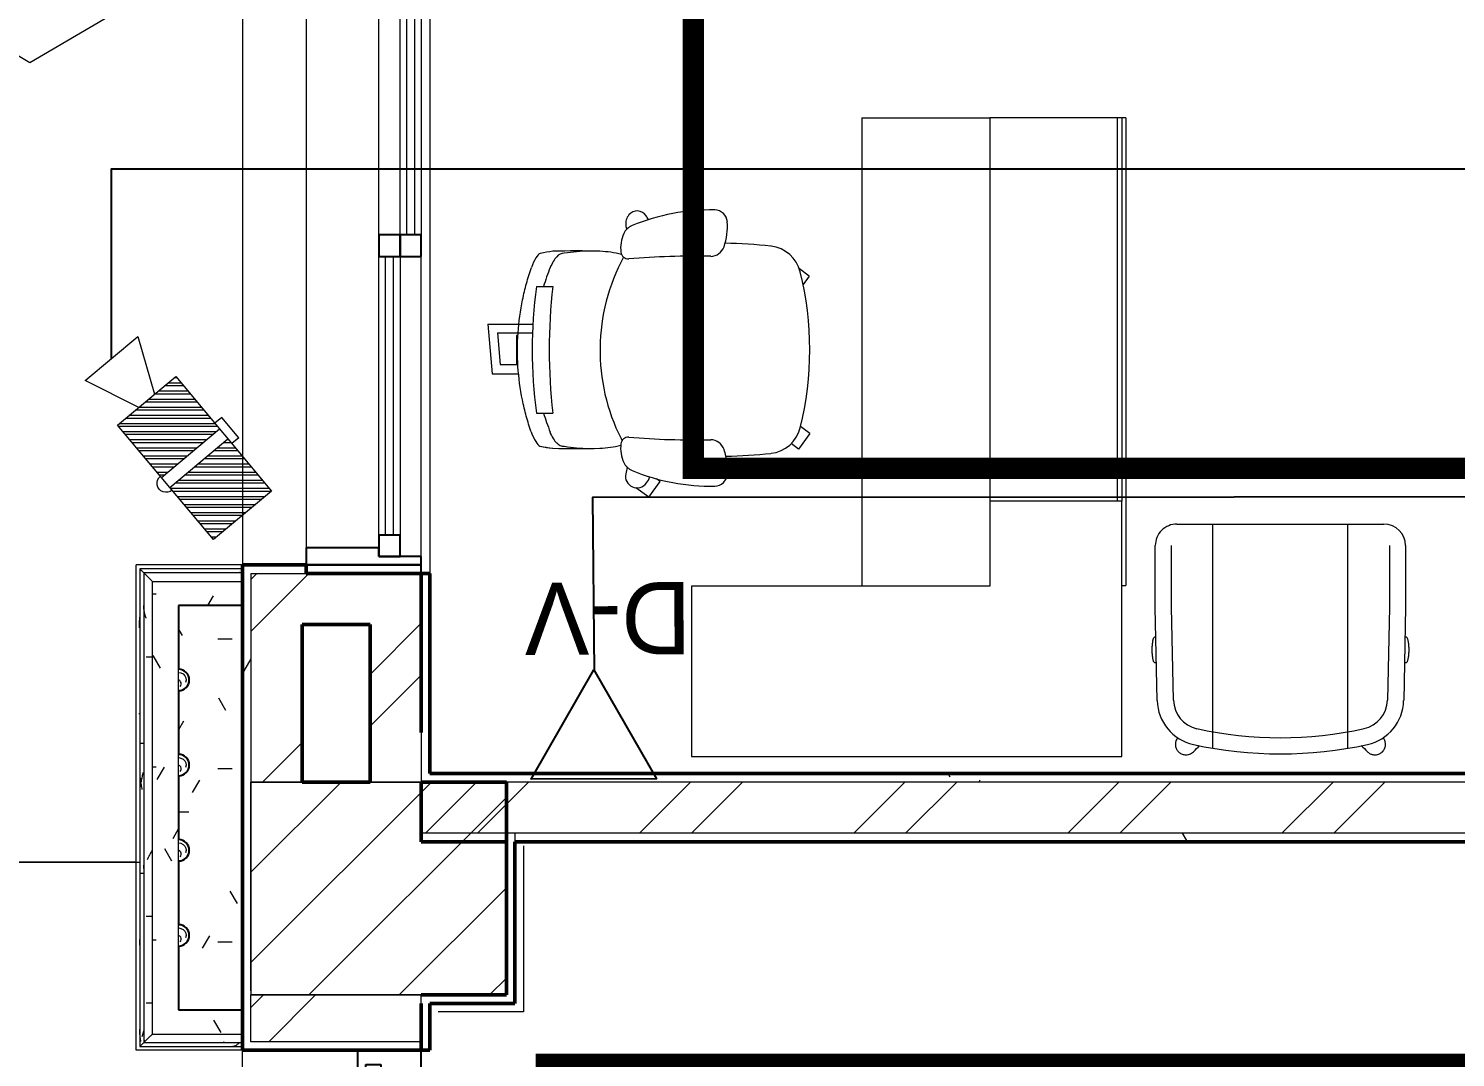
# Model space of a CAD drawing. Header units: millimetres. Extents: x -9358 to 257996, y -67499 to 9117.
# Drawn here: x -672 to 2679, y -29435 to -27018 of the extents above; entities that cross this region are included whole.
import ezdxf

# ---------------------------------------------------------------- set-up
doc = ezdxf.new("R2010")
doc.units = ezdxf.units.MM
doc.header["$LTSCALE"] = 1000
for name, color, linetype, lineweight in [('A-COL-RFC', 8, 'Continuous', 18), ('A-COL-RFC-1', 8, 'Continuous', 9), ('A-COL-RFC-2', 8, 'Continuous', 50), ('A-FLR-PAT', 8, 'Continuous', 18), ('A-FRN', 8, 'Continuous', 9), ('A-LIN-30-1', 8, 'Continuous', 25), ('A-RMP', 8, 'Continuous', 9), ('A-STP', 8, 'Continuous', 9), ('A-TYP-WIN', 8, 'Continuous', 0), ('A-WAL-CLD', 8, 'Continuous', 9), ('A-WAL-CMU', 8, 'Continuous', 50), ('A-WAL-CRT-MLN', 8, 'Continuous', 9), ('A-WAL-CRT-MLN-1', 8, 'Continuous', 25), ('A-WAL-FIN', 8, 'Continuous', 9), ('A-WAL-LOW-20', 8, 'Continuous', 18), ('A-WAL-LOW-20-1', 8, 'Continuous', 50), ('A-WAL-LOW-30', 8, 'Continuous', 18), ('A-WAL-PAT-1', 8, 'Continuous', 9), ('A-WIN', 8, 'Continuous', 9), ('A-WIN-1', 8, 'Continuous', 25), ('A-WIN-2', 8, 'Continuous', 18), ('LC-CAM', 4, 'Continuous', 5)]:
    doc.layers.add(name, color=color, linetype=linetype, lineweight=lineweight)
for name, color, linetype in [('CCTV', 4, 'Continuous'), ('CCTVNET', 6, 'Continuous'), ('DATANET', 4, 'Continuous'), ('F POINT AGN', 7, 'Continuous'), ('Route - rack2', 7, 'Continuous')]:
    doc.layers.add(name, color=color, linetype=linetype)
pattern_1 = [(45, (0, 0), (-251.447, 251.447), []), (45, (0, 381), (-251.447, 251.447), [])]
pattern_2 = [(0, (0, 0), (812.8, 203.2), [33.528, -576.072, 33.528, -576.072, -3251.2]), (0, (0, 0), (812.8, 203.2), [-1219.2, 33.528, -1185.672, 33.528, -576.072, -1422.4]), (0, (0, 0), (812.8, 203.2), [-3048, 33.528, -372.872, 33.528, -982.472]), (120, (304.8, 101.6), (-582.3764, 602.3054), [33.528, -576.072, 33.528, -576.072, -3251.2]), (120, (304.8, 101.6), (-582.3764, 602.3054), [-1219.2, 33.528, -1185.672, 33.528, -576.072, -1422.4]), (120, (304.8, 101.6), (-582.3764, 602.3054), [-3048, 33.528, -372.872, 33.528, -982.472]), (240, (406.4, 508), (-230.4236, -805.5054), [33.528, -576.072, 33.528, -576.072, -3251.2]), (240, (406.4, 508), (-230.4236, -805.5054), [-1219.2, 33.528, -1185.672, 33.528, -576.072, -1422.4]), (240, (406.4, 508), (-230.4236, -805.5054), [-3048, 33.528, -372.872, 33.528, -982.472])]

# ---------------------------------------------------------------- blocks, each defined once
blk = doc.blocks.new('Window Tag - Window Tag-41068-01-Ground Floor Plan')
at = {"layer": 'A-TYP-WIN'}
for p, q in [((-4.506, 1.627), (-0.238, 4.142)), ((-0.238, 4.142), (4.181, 1.556)), ((-4.506, 1.627), (-4.506, -1.959)), ((4.181, 1.556), (4.181, -1.888)), ((-4.506, -1.959), (-0.238, -4.474)), ((-0.238, -4.474), (4.181, -1.888))]:
    blk.add_line(p, q, dxfattribs=at)
blk = doc.blocks.new('D-V')
at = {"color": 3}
blk.add_lwpolyline([(1.2, 256.5), (146.9, 0), (-146.9, 0), (1.2, 256.5)], dxfattribs=at)
at = {"layer": 'CCTV', "color": 2}
blk.add_attdef('D-V', (-225.1, 246.5), '', height=170, dxfattribs=at)
blk = doc.blocks.new('Rectangular Mullion - 50 x 150_right-517094-01-Ground Floor Furniture Plan')
at = {"layer": 'A-WAL-CRT-MLN-1'}
for p, q in [((-50, -20.5), (-50, 74.5)), ((-50, 74.5), (0, 74.5)), ((0, 74.5), (0, -75.5)), ((-33.6875, -20.5), (-50, -20.5)), ((-33.6875, -55.5), (-33.6875, -20.5)), ((-50, -75.5), (-50, -55.5)), ((-50, -55.5), (-33.6875, -55.5)), ((0, -75.5), (-50, -75.5))]:
    blk.add_line(p, q, dxfattribs=at)
blk = doc.blocks.new('Sliding_Window_Double - 3000 x 2700-2665745-01-Ground Floor Furniture Plan')
at = {"layer": 'A-WIN'}
for p, q in [((-651.8, 180.6), (-1356.3, 180.6)), ((-600.9, 180.6), (53.7, 180.6)), ((153.7, 180.6), (808.2, 180.6)), ((1563.7, 180.6), (859.1, 180.6)), ((-1306.3, 130.6), (-651.8, 130.6)), ((53.7, 130.6), (-600.9, 130.6)), ((808.2, 130.6), (153.7, 130.6)), ((859.1, 130.6), (1513.7, 130.6)), ((-651.8, 80.6), (-1306.3, 80.6)), ((808.2, 80.6), (-600.9, 80.6)), ((1513.7, 80.6), (859.1, 80.6)), ((-1336.3, -89.4), (1543.7, -89.4))]:
    blk.add_line(p, q, dxfattribs=at)
at = {"layer": 'A-WIN-1'}
for p, q in [((-1376.3, 180.6), (-1396.3, 180.6)), ((-1376.3, 180.6), (-1376.3, -89.4)), ((-1356.3, 180.6), (-1376.3, 180.6)), ((-1376.3, -89.4), (-1376.3, 180.6)), ((-1356.3, 80.6), (-1356.3, 180.6)), ((-600.9, 180.6), (-651.8, 180.6)), ((-651.8, 180.6), (-651.8, 130.6)), ((-600.9, 130.6), (-600.9, 180.6)), ((103.7, 180.6), (53.7, 180.6)), ((53.7, 180.6), (53.7, 130.6)), ((153.7, 180.6), (103.7, 180.6)), ((103.7, 180.6), (103.7, 130.6)), ((103.7, 130.6), (103.7, 180.6)), ((153.7, 130.6), (153.7, 180.6)), ((859.1, 180.6), (808.2, 180.6)), ((808.2, 180.6), (808.2, 130.6)), ((859.1, 130.6), (859.1, 180.6)), ((1583.7, 180.6), (1563.7, 180.6)), ((1563.7, 180.6), (1563.7, 80.6)), ((1583.7, -89.4), (1583.7, 180.6)), ((1603.7, 180.6), (1583.7, 180.6)), ((1583.7, 180.6), (1583.7, -89.4)), ((-1306.3, 130.6), (-1356.3, 130.6)), ((-1356.3, 130.6), (-1356.3, 80.6)), ((-1306.3, 80.6), (-1306.3, 130.6)), ((-600.9, 130.6), (-651.8, 130.6)), ((-651.8, 130.6), (-651.8, 80.6)), ((-651.8, 130.6), (-600.9, 130.6)), ((-600.9, 80.6), (-600.9, 130.6)), ((53.7, 130.6), (103.7, 130.6)), ((103.7, 130.6), (153.7, 130.6)), ((808.2, 130.6), (859.1, 130.6)), ((859.1, 130.6), (808.2, 130.6)), ((808.2, 130.6), (808.2, 80.6)), ((859.1, 80.6), (859.1, 130.6)), ((1563.7, 130.6), (1513.7, 130.6)), ((1513.7, 130.6), (1513.7, 80.6)), ((1563.7, 80.6), (1563.7, 130.6)), ((-1336.3, 80.6), (-1356.3, 80.6)), ((-1356.3, 80.6), (-1306.3, 80.6)), ((-1336.3, -89.4), (-1336.3, 80.6)), ((-651.8, 80.6), (-600.9, 80.6)), ((808.2, 80.6), (859.1, 80.6)), ((1513.7, 80.6), (1563.7, 80.6)), ((1563.7, 80.6), (1543.7, 80.6)), ((1543.7, 80.6), (1543.7, -89.4)), ((-1376.3, -89.4), (-1336.3, -89.4)), ((1543.7, -89.4), (1583.7, -89.4))]:
    blk.add_line(p, q, dxfattribs=at)
at = {"layer": 'A-WIN-2'}
for p, q in [((53.7, 165.6), (-600.9, 165.6)), ((-600.9, 165.6), (-600.9, 145.6)), ((-600.9, 145.6), (53.7, 145.6)), ((53.7, 145.6), (53.7, 165.6)), ((808.2, 165.6), (153.7, 165.6)), ((153.7, 165.6), (153.7, 145.6)), ((153.7, 145.6), (808.2, 145.6)), ((808.2, 145.6), (808.2, 165.6)), ((-651.8, 115.6), (-1306.3, 115.6)), ((-1306.3, 115.6), (-1306.3, 95.6)), ((-651.8, 95.6), (-651.8, 115.6)), ((1513.7, 115.6), (859.1, 115.6)), ((859.1, 115.6), (859.1, 95.6)), ((1513.7, 95.6), (1513.7, 115.6)), ((-1306.3, 95.6), (-651.8, 95.6)), ((859.1, 95.6), (1513.7, 95.6))]:
    blk.add_line(p, q, dxfattribs=at)
blk = doc.blocks.new('Task chair 9554N35 - Task chair 9554N35-745676-01-Ground Floor Furniture Plan')
at = {"layer": 'A-FRN'}
for p, q in [((-172.9, 306.8), (-189.9, 284.3)), ((-172.9, 306.8), (-153.2, 293.1)), ((196.3, 309), (180.3, 287)), ((196.3, 309), (233.1, 282.3)), ((233.1, 282.3), (220.5, 265)), ((309.5, -42.5), (303.3, -51.1)), ((346.3, -69.3), (309.5, -42.5)), ((346.3, -69.3), (324.3, -99.6)), ((208.7, -134.6), (213.5, -132.2)), ((-148.6, -333.2), (-148.6, -294.8)), ((148.6, -333.5), (148.6, -294.8)), ((-59.9, -447.8), (-59.9, -341.6)), ((-40.1, -424.9), (-40.1, -342.5)), ((-33.2, -377), (-33.2, -380)), ((-33.2, -380), (34.3, -380)), ((34.3, -418.4), (34.3, -377)), ((56.2, -437.7), (56.2, -375.4)), ((-40.1, -424.9), (34.3, -418.4)), ((-59.9, -447.8), (56.2, -437.7))]:
    blk.add_line(p, q, dxfattribs=at)
for centre, radius, start, end in [((0, -450.7), 759.4, 76.0583, 103.9416), ((-163.7, 208.7), 80, 103.9416, 173.6414), ((163.7, 208.7), 80, 6.3586, 76.0583), ((875.8, 92.8), 1126, 173.6414, 179.1387), ((-875.8, 92.8), 1126, 0.9685, 6.3586), ((-298.4, 85.1), 30, 94.385, 178.8307), ((-289.7, -26.9), 142.3, 70.4284, 94.4069), ((-253.5, 75.2), 34, 1.5783, 70.4284), ((245.3, 75.2), 34, 109.5716, 178.4217), ((281.6, -26.9), 142.3, 102.8407, 109.5716), ((281.6, -26.9), 142.3, 85.5931, 102.8407), ((290.2, 85.1), 30, 1.1693, 85.615), ((157.4, 76.4), 485.9, 178.9013, 202.3772), ((1706.6, 39.8), 1926.5, 178.9201, 184.6505), ((-1714.8, 39.8), 1926.5, 355.3495, 1.0799), ((-165.6, 76.4), 485.9, 337.6228, 1.0987), ((266.7, -140.7), 80.4, 54.9497, 66.5438), ((-301, -96.7), 25.2, 123.4121, 230.4202), ((-270.6, -142.7), 80.3, 115.9395, 123.4121), ((297.3, -97.1), 27.1, 257.0503, 54.9497), ((-296.1, -90.9), 32.8, 230.4202, 277.5798), ((-257.7, -94.4), 37, 202.4815, 245.4243), ((-304.4, -28.7), 95.5, 277.5798, 283.1299), ((-239, -54.3), 81.3, 245.2067, 276.9285), ((-5.9, -191.7), 225.5, 165.0105, 178.0847), ((-231.5, -117.1), 18, 277.2916, 2.3739), ((1.2, 277.4), 461.4, 241.6816, 296.7275), ((223.3, -117.1), 18, 177.6261, 262.7084), ((230.8, -54.3), 81.3, 263.0715, 294.7933), ((249.5, -94.4), 37, 294.5757, 337.5185), ((351.4, 138.5), 268.8, 253.8265, 257.0503), ((5.9, -191.7), 225.5, 1.9153, 14.4821), ((1424.9, -239.6), 1657.1, 178.0847, 181.9153), ((-1424.9, -239.6), 1657.1, 358.0847, 1.9153), ((192.1, -200.6), 424.1, 181.2804, 189.1246), ((-192.1, -200.6), 424.1, 350.8754, 358.7196), ((-202, -267.3), 24.7, 181.265, 228.1434), ((202, -267.3), 24.7, 311.8566, 358.735), ((18.2, 231.9), 573.4, 248.3703, 253.086), ((0, 988.3), 1291.7, 263.3947, 276.6053), ((-18.2, 231.9), 573.4, 286.914, 291.6297), ((1, 773.4), 1116.7, 262.3012, 277.5932)]:
    blk.add_arc(centre, radius, start, end, dxfattribs=at)
for centre, major_axis, ratio, start_param, end_param in [((2833.6, -1083.6), (-3058.7, 867.3), 0.246692, 0.098786, 0.133654), ((-178.1, -286.4), (-48, 16.7), 0.376203, 0.715963, 1.386418), ((178.1, -286.7), (48.1, 16.1), 0.383717, 4.900693, 5.6098), ((-2833.6, -1083.6), (3058.7, 867.3), 0.246692, 6.149531, 6.184399), ((-2839.6, -1069.5), (3064.8, 850.5), 0.246639, 6.151983, 6.185843), ((-182.4, -335.9), (-44.1, 13.7), 0.260293, 0.190015, 1.407049), ((182.6, -337.1), (43.9, 14.1), 0.248418, 4.873403, 6.095378)]:
    blk.add_ellipse(centre, major_axis=major_axis, ratio=ratio, start_param=start_param, end_param=end_param, dxfattribs=at)
blk.add_open_spline([(193.1, -345.6), (180.8, -349.8), (155.9, -357.6), (104.9, -369.7), (39.6, -378.5), (-39.7, -378.4), (-105, -369.4), (-155.9, -357.1), (-180.8, -349.3), (-193.1, -344.9)], degree=3, knots=[0, 0, 0, 0, 0.1, 0.2, 0.4, 0.6, 0.8, 0.9, 1, 1, 1, 1], dxfattribs=at)
blk = doc.blocks.new('secretary office - manager office -1 2-1846450-01-Ground Floor Furniture Plan')
at = {"layer": 'A-FRN'}
for p, q in [((-550, 700), (-950, 700)), ((-950, 700), (-950, -300)), ((-550, 0), (-550, 700)), ((550, 300), (-550, 300)), ((550, 300), (550, 0)), ((-350, 0), (-550, 0)), ((550, 0), (-350, 0)), ((-350, -310), (-350, 0)), ((550, -300), (550, 0)), ((-950, -300), (-950, -310)), ((-350, -300), (550, -300)), ((-350, -300), (550, -300)), ((550, -310), (550, -300)), ((-950, -310), (-360, -310)), ((-548, -310), (-548, -320)), ((550, -320), (-548, -320)), ((-360, -310), (-350, -310)), ((550, -310), (-350, -310)), ((550, -320), (550, -310))]:
    blk.add_line(p, q, dxfattribs=at)
blk = doc.blocks.new('Scoop_Conference_Swivel_Chair_14893 - Scoop_Conference_Swivel_Chair_14893-748504-01-Ground Floor Furniture Plan')
at = {"layer": 'A-FRN'}
for p, q in [((-158.6, 336.1), (-158.6, -190.7)), ((158.6, 336.1), (158.6, -190.7)), ((-293.9, 5.1), (-289.4, 224)), ((-255.8, 4.7), (-251.3, 223.2)), ((251.3, 223.2), (255.8, 4.7)), ((289.4, 224), (293.9, 5.1)), ((-291.2, 134.7), (-296, 134.7)), ((296, 134.7), (291.2, 134.7)), ((-296, 74.7), (-292.5, 74.7)), ((292.5, 74.7), (296, 74.7)), ((-293.9, -139.9), (-293.9, 5.1)), ((-255.8, -139.9), (-255.8, 4.7)), ((255.8, 4.7), (255.8, -139.9)), ((293.9, 5.1), (293.9, -139.9)), ((243.1, -190.7), (-243.1, -190.7))]:
    blk.add_line(p, q, dxfattribs=at)
for centre, radius, start, end in [((-221.9, 326.6), 24.9, 135, 138.4848), ((-221.9, 326.6), 24.9, 131.5125, 135), ((-221.9, 326.6), 24.9, 95.2353, 99), ((0, -606.8), 956.1, 77.6483, 102.3517), ((-181.4, 221.7), 107.9, 102.3517, 178.8074), ((-221.9, 326.6), 24.9, 171, 174.7672), ((0, -606.8), 918, 77.6483, 102.3517), ((181.4, 221.7), 108, 1.1926, 77.6483), ((-181.4, 221.7), 69.8, 102.3517, 178.8074), ((181.4, 221.7), 69.9, 1.1926, 77.6483), ((-243.1, -139.9), 50.8, 180, 270), ((243.1, -139.9), 50.8, 270, 0)]:
    blk.add_arc(centre, radius, start, end, dxfattribs=at)
for points, knots in [([(-204.3, 344.2), (-205.8, 345.7), (-208.4, 347.6), (-212.2, 349.6), (-215.3, 350.6), (-218.5, 351.3), (-222.8, 351.6), (-229, 350.8), (-236.4, 347.4), (-242.7, 341.1), (-246.4, 333), (-247.1, 324.2), (-245, 316.6), (-242.4, 312.5), (-241.2, 310.9)], [-1, -1, -1, -1, -0.9166667, -0.875, -0.8333333, -0.7916667, -0.75, -0.6666667, -0.5555556, -0.4444444, -0.3333333, -0.2222222, -0.1111111, -0.0331931, -0.0331931, -0.0331931, -0.0331931]), ([(239.5, 344.2), (237.5, 346.2), (232.8, 349.5), (223.6, 352), (215.1, 351), (208.5, 347.7), (205.6, 345.4), (204.3, 344.2)], [-1, -1, -1, -1, -0.785714, -0.571429, -0.285714, -0.142857, 0, 0, 0, 0]), ([(241.2, 310.9), (243.1, 313.2), (245, 316.7), (246.3, 321.5), (246.9, 325.4), (246.7, 331), (244.5, 337.9), (241.3, 342.3), (239.5, 344.2)], [-0.9333886, -0.9333886, -0.9333886, -0.9333886, -0.7, -0.625, -0.55, -0.4, -0.2, 0, 0, 0, 0]), ([(-296, 74.7), (-296.5, 74.7), (-297.2, 75.6), (-298.3, 78.5), (-299, 81.5), (-299.8, 85.2), (-300.6, 91), (-301.3, 99.3), (-301.3, 110), (-300.6, 118.4), (-299.8, 124.1), (-299, 127.8), (-298.3, 130.8), (-297.2, 133.8), (-296.5, 134.7), (-296, 134.7)], [-1, -1, -1, -1, -0.888889, -0.833333, -0.777778, -0.722222, -0.666667, -0.555556, -0.444444, -0.333333, -0.277778, -0.222222, -0.166667, -0.111111, 0, 0, 0, 0]), ([(296, 134.7), (296.5, 134.7), (297.2, 133.8), (298.3, 130.8), (299, 127.8), (299.8, 124.1), (300.6, 118.4), (301.3, 110), (301.3, 99.3), (300.6, 91), (299.8, 85.2), (299, 81.5), (298.3, 78.5), (297.2, 75.6), (296.5, 74.7), (296, 74.7)], [-1, -1, -1, -1, -0.888889, -0.833333, -0.777778, -0.722222, -0.666667, -0.555556, -0.444444, -0.333333, -0.277778, -0.222222, -0.166667, -0.111111, 0, 0, 0, 0])]:
    blk.add_open_spline(points, degree=3, knots=knots, dxfattribs=at)
for points in [[(-189.8, 329.6), (-194.6, 334.4), (-199.5, 339.3), (-204.3, 344.2)], [(204.3, 344.2), (199.5, 339.3), (194.6, 334.4), (189.8, 329.6)]]:
    blk.add_open_spline(points, degree=3, dxfattribs=at)
blk = doc.blocks.new('FP_560-01-Ground Floor Furniture Plan')
at = {"layer": 'A-WAL-PAT-1'}
for p, q in [((-7585.6, -28787.1), (-7586.3, -28789.9)), ((-7584, -28784.8), (-7585.6, -28787.1)), ((-7597.5, -28799.6), (-7596.5, -28794.2)), ((-7596.7, -28805.1), (-7597.5, -28799.6)), ((-7594.3, -28810), (-7596.7, -28805.1)), ((-7590.5, -28814), (-7594.3, -28810)), ((-7585.6, -28816.5), (-7590.5, -28814)), ((-7586.3, -28789.9), (-7586.1, -28793)), ((-7586.1, -28793), (-7584.9, -28795.9)), ((-7580.2, -28817.5), (-7585.6, -28816.5)), ((-7584.9, -28795.9), (-7582.8, -28798.3)), ((-7582.8, -28798.3), (-7580, -28800))]:
    blk.add_line(p, q, dxfattribs=at)
blk = doc.blocks.new('FP_561-01-Ground Floor Furniture Plan')
at = {"layer": 'A-WAL-PAT-1'}
for p, q in [((-7585.6, -28586.9), (-7586.3, -28589.7)), ((-7584, -28584.5), (-7585.6, -28586.9)), ((-7597.5, -28599.4), (-7596.5, -28594)), ((-7596.7, -28604.8), (-7597.5, -28599.4)), ((-7594.3, -28609.8), (-7596.7, -28604.8)), ((-7590.5, -28613.7), (-7594.3, -28609.8)), ((-7585.6, -28616.3), (-7590.5, -28613.7)), ((-7586.3, -28589.7), (-7586.1, -28592.7)), ((-7586.1, -28592.7), (-7584.9, -28595.6)), ((-7580.2, -28617.2), (-7585.6, -28616.3)), ((-7584.9, -28595.6), (-7582.8, -28598)), ((-7582.8, -28598), (-7580, -28599.8))]:
    blk.add_line(p, q, dxfattribs=at)
blk = doc.blocks.new('FP_562-01-Ground Floor Furniture Plan')
at = {"layer": 'A-WAL-PAT-1'}
for p, q in [((-7584, -28384.8), (-7585.6, -28387.1)), ((-7597.5, -28399.6), (-7596.5, -28394.2)), ((-7596.7, -28405.1), (-7597.5, -28399.6)), ((-7594.3, -28410), (-7596.7, -28405.1)), ((-7590.5, -28414), (-7594.3, -28410)), ((-7585.6, -28416.5), (-7590.5, -28414)), ((-7585.6, -28387.1), (-7586.3, -28389.9)), ((-7586.3, -28389.9), (-7586.1, -28393)), ((-7586.1, -28393), (-7584.9, -28395.9)), ((-7580.2, -28417.5), (-7585.6, -28416.5)), ((-7584.9, -28395.9), (-7582.8, -28398.3)), ((-7582.8, -28398.3), (-7580, -28400))]:
    blk.add_line(p, q, dxfattribs=at)
blk = doc.blocks.new('FP_563-01-Ground Floor Furniture Plan')
at = {"layer": 'A-WAL-PAT-1'}
for p, q in [((-7585.6, -28987.1), (-7586.3, -28989.9)), ((-7584, -28984.8), (-7585.6, -28987.1)), ((-7597.5, -28999.6), (-7596.5, -28994.2)), ((-7596.7, -29005.1), (-7597.5, -28999.6)), ((-7594.3, -29010), (-7596.7, -29005.1)), ((-7590.5, -29014), (-7594.3, -29010)), ((-7585.6, -29016.5), (-7590.5, -29014)), ((-7586.3, -28989.9), (-7586.1, -28993)), ((-7586.1, -28993), (-7584.8, -28995.9)), ((-7580.2, -29017.5), (-7585.6, -29016.5)), ((-7584.8, -28995.9), (-7582.8, -28998.3)), ((-7582.8, -28998.3), (-7580, -29000))]:
    blk.add_line(p, q, dxfattribs=at)
blk = doc.blocks.new('Walls 353 - Walls 304-2902806-01-Ground Floor Furniture Plan')
at = {"layer": 'A-WAL-PAT-1'}
h = blk.add_hatch(dxfattribs=at)
h.set_pattern_fill('FP_196', color=256, style=0, pattern_type=2)
h.set_pattern_definition([(180, (-7900, -57400), (-406.4, -101.6), [33.528, -271.272, 33.528, -271.272, -1625.6]), (180, (-7900, -57400), (-406.4, -101.6), [-609.6, 33.528, -576.072, 33.528, -271.272, -711.2]), (180, (-7900, -57400), (-406.4, -101.6), [-1524, 33.528, -169.672, 33.528, -474.472]), (300, (-8052.4, -57450.8), (291.18818, -301.15272), [33.528, -271.272, 33.528, -271.272, -1625.6]), (300, (-8052.4, -57450.8), (291.18818, -301.15272), [-609.6, 33.528, -576.072, 33.528, -271.272, -711.2]), (300, (-8052.4, -57450.8), (291.18818, -301.15272), [-1524, 33.528, -169.672, 33.528, -474.472]), (60, (-8103.2, -57654), (115.21182, 402.75272), [33.528, -271.272, 33.528, -271.272, -1625.6]), (60, (-8103.2, -57654), (115.21182, 402.75272), [-609.6, 33.528, -576.072, 33.528, -271.272, -711.2]), (60, (-8103.2, -57654), (115.21182, 402.75272), [-1524, 33.528, -169.672, 33.528, -474.472])])
h.paths.add_polyline_path([(-7580, -28225), (-7730, -28225), (-7730, -29175), (-7580, -29175), (-7580, -29025), (-7594.7, -29020.2), (-7603.8, -29007.7), (-7603.8, -28992.3), (-7594.7, -28979.8), (-7580, -28975), (-7580, -28825), (-7594.7, -28820.2), (-7603.8, -28807.7), (-7603.8, -28792.3), (-7594.7, -28779.8), (-7580, -28775), (-7580, -28624.8), (-7594.7, -28620), (-7603.8, -28607.5), (-7603.8, -28592), (-7594.7, -28579.5), (-7580, -28574.8), (-7580, -28425), (-7594.7, -28420.2), (-7603.8, -28407.7), (-7603.8, -28392.3), (-7594.7, -28379.8), (-7580, -28375)], flags=0)
at = {"layer": 'A-LIN-30-1'}
for p, q in [((-7730, -28225), (-7730, -29175)), ((-7580, -28225), (-7730, -28225)), ((-7580, -28375), (-7580, -28225)), ((-7580, -28574.8), (-7580, -28425)), ((-7580, -28775), (-7580, -28624.8)), ((-7580, -28975), (-7580, -28825)), ((-7580, -29175), (-7580, -29025)), ((-7730, -29175), (-7580, -29175))]:
    blk.add_line(p, q, dxfattribs=at)
for centre in [(-7580, -28400), (-7580, -28599.8), (-7580, -28800), (-7580, -29000)]:
    blk.add_arc(centre, 25, 90, 270, dxfattribs=at)
at = {"layer": 'A-WAL-FIN'}
for p, q in [((-7580, -28375), (-7580, -28400)), ((-7580, -28400), (-7580, -28425)), ((-7580, -28574.8), (-7580, -28599.8)), ((-7580, -28599.8), (-7580, -28624.8)), ((-7580, -28775), (-7580, -28800)), ((-7580, -28800), (-7580, -28825)), ((-7580, -28975), (-7580, -29000)), ((-7580, -29000), (-7580, -29025))]:
    blk.add_line(p, q, dxfattribs=at)
at = {"layer": 'A-WAL-LOW-20-1'}
for name in ['FP_562-01-Ground Floor Furniture Plan', 'FP_561-01-Ground Floor Furniture Plan', 'FP_560-01-Ground Floor Furniture Plan', 'FP_563-01-Ground Floor Furniture Plan']:
    blk.add_blockref(name, (0, 0), dxfattribs=at)
blk = doc.blocks.new('FP_564-01-Ground Floor Furniture Plan')
at = {"layer": 'A-WAL-LOW-20'}
blk.add_line((-170, -28148.8), (-401.4, -28148.8), dxfattribs=at)
at = {"layer": 'A-WAL-PAT-1'}
for p, q in [((-176.5, -28147.6), (-177, -28147.6)), ((-176, -28147.7), (-176.5, -28147.6))]:
    blk.add_line(p, q, dxfattribs=at)
blk = doc.blocks.new('FP_565-01-Ground Floor Furniture Plan')
at = {"layer": 'A-WAL-LOW-20'}
blk.add_line((-170, -28139), (-411.1, -28139), dxfattribs=at)
blk = doc.blocks.new('FP_566-01-Ground Floor Furniture Plan')
at = {"layer": 'A-WAL-LOW-20'}
blk.add_line((-401.4, -28148.8), (-401.4, -29251.5), dxfattribs=at)
at = {"layer": 'A-WAL-PAT-1'}
for p, q in [((-402.5, -28225.5), (-402.5, -28226.4)), ((-402.5, -28226.4), (-402.5, -28227.3)), ((-402.5, -28227.3), (-402.5, -28228.2)), ((-402.5, -28228.2), (-402.4, -28229.1)), ((-402.4, -28229.1), (-402.4, -28230.1)), ((-402.4, -28230.1), (-402.3, -28231)), ((-402.3, -28231), (-402.2, -28231.9)), ((-402.2, -28231.9), (-402.1, -28232.8)), ((-402.1, -28232.8), (-402, -28233.7)), ((-402, -28233.7), (-401.9, -28234.6)), ((-401.9, -28234.6), (-401.8, -28235.5)), ((-401.8, -28235.5), (-401.7, -28236.4)), ((-401.7, -28236.4), (-401.5, -28237.3)), ((-401.5, -28237.3), (-401.4, -28238.2)), ((-401.4, -28238.2), (-401.2, -28239.1)), ((-401.2, -28239.1), (-401.1, -28240)), ((-401.1, -28240), (-400.9, -28240.9)), ((-400.9, -28240.9), (-400.7, -28241.8)), ((-400.7, -28241.8), (-400.5, -28242.8)), ((-400.5, -28242.8), (-400.3, -28243.7)), ((-400.3, -28243.7), (-400, -28244.6)), ((-400, -28244.6), (-399.8, -28245.5)), ((-399.8, -28245.5), (-399.6, -28246.4)), ((-399.6, -28246.4), (-399.3, -28247.3)), ((-399.3, -28247.3), (-399.1, -28248.2)), ((-399.1, -28248.2), (-398.8, -28249.1)), ((-398.8, -28249.1), (-398.5, -28250)), ((-398.5, -28250), (-398.2, -28250.9)), ((-398.2, -28250.9), (-397.9, -28251.8)), ((-397.9, -28251.8), (-397.6, -28252.7)), ((-397.6, -28252.7), (-397.3, -28253.6)), ((-397.3, -28253.6), (-397, -28254.6)), ((-389.6, -28346.4), (-395.9, -28346.4)), ((-382, -28346.4), (-389.6, -28346.4)), ((-393.1, -28821.5), (-392.6, -28820.6)), ((-392.6, -28820.6), (-392.2, -28819.7)), ((-392.2, -28819.7), (-391.8, -28818.8)), ((-391.8, -28818.8), (-391.3, -28817.9)), ((-391.3, -28817.9), (-390.9, -28816.9)), ((-390.9, -28816.9), (-390.4, -28816)), ((-390.4, -28816), (-390, -28815.1)), ((-390, -28815.1), (-389.5, -28814.2)), ((-389.5, -28814.2), (-389, -28813.3)), ((-389, -28813.3), (-388.6, -28812.4)), ((-388.6, -28812.4), (-388.1, -28811.5)), ((-388.1, -28811.5), (-387.6, -28810.6)), ((-387.6, -28810.6), (-387.1, -28809.6)), ((-387.1, -28809.6), (-386.6, -28808.7)), ((-386.6, -28808.7), (-386.1, -28807.8)), ((-386.1, -28807.8), (-385.6, -28806.9)), ((-385.6, -28806.9), (-385.1, -28806)), ((-385.1, -28806), (-384.6, -28805.1)), ((-384.6, -28805.1), (-384.1, -28804.2)), ((-384.1, -28804.2), (-383.5, -28803.3)), ((-383.5, -28803.3), (-383, -28802.3)), ((-383, -28802.3), (-382.5, -28801.4)), ((-382.5, -28801.4), (-382, -28800.5)), ((-402.5, -28835.1), (-402.5, -28836)), ((-402.5, -28836), (-402.5, -28836.9)), ((-402.5, -28836.9), (-402.5, -28837.8)), ((-402.5, -28837.8), (-402.4, -28838.7)), ((-402.4, -28838.7), (-402.4, -28839.6)), ((-402.4, -28839.6), (-402.3, -28840.5)), ((-402.3, -28840.5), (-402.2, -28841.4)), ((-402.2, -28841.4), (-402.1, -28842.4)), ((-402.1, -28842.4), (-402, -28843.3)), ((-402, -28843.3), (-401.9, -28844.2)), ((-401.9, -28844.2), (-401.8, -28845.1)), ((-401.8, -28845.1), (-401.7, -28846)), ((-401.7, -28846), (-401.5, -28846.9)), ((-389.6, -28956), (-395.9, -28956)), ((-382, -28956), (-389.6, -28956)), ((-389.6, -29159.2), (-395.9, -29159.2)), ((-382, -29159.2), (-389.6, -29159.2)), ((-400.5, -29249.5), (-400.3, -29248.6)), ((-400.3, -29248.6), (-400.1, -29247.7)), ((-400.1, -29247.7), (-399.9, -29246.9)), ((-399.9, -29246.9), (-399.7, -29246))]:
    blk.add_line(p, q, dxfattribs=at)
blk = doc.blocks.new('FP_567-01-Ground Floor Furniture Plan')
at = {"layer": 'A-WAL-LOW-20'}
blk.add_line((-411.1, -28139), (-411.1, -29261.2), dxfattribs=at)
at = {"layer": 'A-WAL-PAT-1'}
for p, q in [((-408.2, -28143.2), (-409.9, -28143.2)), ((-410.8, -28253.6), (-410.5, -28250.9)), ((-412.2, -28274.7), (-412.1, -28272)), ((-412.2, -28277.3), (-412.2, -28274.7)), ((-412.1, -28272), (-412, -28269.4)), ((-412, -28269.4), (-411.9, -28266.8)), ((-411.9, -28266.8), (-411.7, -28264.1)), ((-411.7, -28264.1), (-411.6, -28261.5)), ((-411.6, -28261.5), (-411.3, -28258.8)), ((-411.3, -28258.8), (-411.1, -28256.2)), ((-411.1, -28256.2), (-410.8, -28253.6)), ((-412.2, -28480.3), (-412.2, -28477.7)), ((-404.1, -28549.6), (-409.9, -28549.6)), ((-401.2, -28549.6), (-404.1, -28549.6)), ((-403.7, -28621.8), (-403, -28619.1)), ((-403, -28619.1), (-402.3, -28616.5)), ((-410.9, -28628.3), (-410.6, -28630.9)), ((-410.6, -28630.9), (-410.3, -28633.5)), ((-410.3, -28633.5), (-409.9, -28636.2)), ((-409.9, -28636.2), (-409.5, -28638.8)), ((-409.5, -28638.8), (-409.1, -28641.5)), ((-409.1, -28641.5), (-408.7, -28644.1)), ((-408.8, -28645.5), (-408.4, -28642.9)), ((-408.7, -28644.1), (-408.2, -28646.7)), ((-408.4, -28642.9), (-407.9, -28640.2)), ((-408.2, -28646.7), (-407.7, -28649.4)), ((-407.9, -28640.2), (-407.4, -28637.6)), ((-407.7, -28649.4), (-407.2, -28652)), ((-407.4, -28637.6), (-406.8, -28635)), ((-407.2, -28652), (-406.6, -28654.7)), ((-406.8, -28635), (-406.3, -28632.3)), ((-406.3, -28632.3), (-405.7, -28629.7)), ((-405.7, -28629.7), (-405, -28627.1)), ((-405, -28627.1), (-404.4, -28624.4)), ((-404.4, -28624.4), (-403.7, -28621.8)), ((-406.6, -28654.7), (-406.1, -28657.3)), ((-404.1, -28854.4), (-409.9, -28854.4)), ((-401.2, -28854.4), (-404.1, -28854.4)), ((-412.2, -29009.7), (-412.2, -29012.3)), ((-412.2, -29012.3), (-412.2, -29015)), ((-412.2, -29015), (-412.1, -29017.6)), ((-412.1, -29017.6), (-412, -29020.2)), ((-412, -29020.2), (-411.9, -29022.9)), ((-412.1, -29220.6), (-412, -29223.2)), ((-412, -29223.2), (-411.9, -29225.9)), ((-401.9, -29224.7), (-401.2, -29222.3)), ((-411.9, -29225.9), (-411.7, -29228.5)), ((-411.7, -29228.5), (-411.5, -29231.2)), ((-411.5, -29231.2), (-411.3, -29233.8)), ((-411.3, -29233.8), (-411, -29236.4)), ((-411, -29236.4), (-410.8, -29239.1)), ((-410.8, -29239.1), (-410.4, -29241.7)), ((-410.4, -29241.7), (-410.1, -29244.4)), ((-410.1, -29244.4), (-409.7, -29247)), ((-409.7, -29247), (-409.3, -29249.6)), ((-405.3, -29237.9), (-404.7, -29235.2)), ((-404.7, -29235.2), (-404, -29232.6)), ((-404, -29232.6), (-403.3, -29229.9)), ((-403.3, -29229.9), (-402.6, -29227.3)), ((-402.6, -29227.3), (-401.9, -29224.7))]:
    blk.add_line(p, q, dxfattribs=at)
blk = doc.blocks.new('FP_568-01-Ground Floor Furniture Plan')
at = {"layer": 'A-WAL-LOW-20'}
blk.add_line((-401.4, -29251.5), (-170, -29251.5), dxfattribs=at)
at = {"layer": 'A-WAL-PAT-1'}
for p, q in [((-217.9, -29252.6), (-218.4, -29252.6)), ((-217.4, -29252.5), (-217.9, -29252.6)), ((-216.8, -29252.5), (-217.4, -29252.5)), ((-216.3, -29252.3), (-216.8, -29252.5)), ((-215.8, -29252.2), (-216.3, -29252.3)), ((-215.3, -29252), (-215.8, -29252.2)), ((-214.7, -29251.8), (-215.3, -29252)), ((-214.2, -29251.5), (-214.7, -29251.8)), ((-213.7, -29251.2), (-214.2, -29251.5)), ((-213.2, -29250.9), (-213.7, -29251.2))]:
    blk.add_line(p, q, dxfattribs=at)
blk = doc.blocks.new('FP_569-01-Ground Floor Furniture Plan')
at = {"layer": 'A-WAL-LOW-20'}
blk.add_line((-411.1, -29261.2), (-170, -29261.2), dxfattribs=at)
at = {"layer": 'A-WAL-PAT-1'}
for p, q in [((-182.1, -29256.5), (-183.6, -29257.5)), ((-180.5, -29255.5), (-182.1, -29256.5)), ((-179, -29254.4), (-180.5, -29255.5)), ((-177.5, -29253.2), (-179, -29254.4)), ((-176, -29251.9), (-177.5, -29253.2)), ((-191.2, -29261), (-192.7, -29261.4)), ((-189.7, -29260.5), (-191.2, -29261)), ((-188.2, -29259.9), (-189.7, -29260.5)), ((-186.6, -29259.2), (-188.2, -29259.9)), ((-185.1, -29258.4), (-186.6, -29259.2)), ((-183.6, -29257.5), (-185.1, -29258.4))]:
    blk.add_line(p, q, dxfattribs=at)
blk = doc.blocks.new('Walls 354 - Walls 78-2902936-01-Ground Floor Furniture Plan')
at = {"layer": 'A-WAL-PAT-1'}
h = blk.add_hatch(dxfattribs=at)
h.set_pattern_fill('FP_136', color=256, style=0, pattern_type=2)
h.set_pattern_definition([(0, (0, 0), (406.4, 101.6), [33.528, -271.272, 33.528, -271.272, -1625.6]), (0, (0, 0), (406.4, 101.6), [-609.6, 33.528, -576.072, 33.528, -271.272, -711.2]), (0, (0, 0), (406.4, 101.6), [-1524, 33.528, -169.672, 33.528, -474.472]), (120, (152.4, 50.8), (-291.18818, 301.15272), [33.528, -271.272, 33.528, -271.272, -1625.6]), (120, (152.4, 50.8), (-291.18818, 301.15272), [-609.6, 33.528, -576.072, 33.528, -271.272, -711.2]), (120, (152.4, 50.8), (-291.18818, 301.15272), [-1524, 33.528, -169.672, 33.528, -474.472]), (240, (203.2, 254), (-115.21182, -402.75272), [33.528, -271.272, 33.528, -271.272, -1625.6]), (240, (203.2, 254), (-115.21182, -402.75272), [-609.6, 33.528, -576.072, 33.528, -271.272, -711.2]), (240, (203.2, 254), (-115.21182, -402.75272), [-1524, 33.528, -169.672, 33.528, -474.472])])
h.paths.add_polyline_path([(-320, -29000), (-318, -28996), (-318.6, -28995.1), (-319.6, -28998.5)], flags=0)
h.paths.add_polyline_path([(-320, -28800.2), (-318, -28796.3), (-318.6, -28795.3), (-319.6, -28798.7)], flags=0)
h.paths.add_polyline_path([(-320, -28600), (-318, -28596), (-318.6, -28595.1), (-319.6, -28598.5)], flags=0)
h.paths.add_polyline_path([(-320, -28400), (-318, -28396), (-318.6, -28395.1), (-319.6, -28398.5)], flags=0)
h.paths.add_polyline_path([(-381.7, -29231.8), (-170, -29231.8), (-170, -29175), (-320, -29175), (-320, -29025), (-320, -29024.4), (-320, -28975.8), (-320, -28975), (-320, -28825.2), (-320, -28824.6), (-320, -28776.1), (-320, -28775.2), (-320, -28625), (-320, -28624.4), (-320, -28575.8), (-320, -28575), (-320, -28425), (-320, -28424.4), (-319.8, -28375.6), (-320, -28375), (-320, -28225), (-170, -28225), (-170, -28168.5), (-381.7, -28168.5), (-381.7, -28902.1)], flags=0)
at = {"layer": 'A-WAL-LOW-20'}
for p, q in [((-381.7, -28168.5), (-170, -28168.5)), ((-381.7, -28168.5), (-381.7, -29231.8)), ((-381.7, -29231.8), (-170, -29231.8))]:
    blk.add_line(p, q, dxfattribs=at)
for points, knots in [([(-411.1, -28139), (-411.1, -28139), (-410.7, -28139.4), (-407.8, -28142.3), (-403.9, -28146.2), (-402, -28148.1)], [0.1701475, 0.1701475, 0.1701475, 0.1701475, 0.25, 0.5, 0.6488772, 0.6488772, 0.6488772, 0.6488772]), ([(-401.4, -28148.8), (-401.4, -28148.8), (-401.2, -28148.9), (-400.3, -28149.8), (-398.6, -28151.5), (-397, -28153.1), (-395.1, -28155), (-392.9, -28157.2), (-390.4, -28159.7), (-386.7, -28163.4), (-383.8, -28166.4), (-381.7, -28168.5)], [0.4599876, 0.4599876, 0.4599876, 0.4599876, 0.5, 0.6, 0.65, 0.7, 0.75, 0.8, 0.85, 0.9, 1, 1, 1, 1]), ([(-411.1, -29261.2), (-411.1, -29261.2), (-410.7, -29260.9), (-407.8, -29257.9), (-403.9, -29254), (-402, -29252.2)], [0.1701475, 0.1701475, 0.1701475, 0.1701475, 0.25, 0.5, 0.6488772, 0.6488772, 0.6488772, 0.6488772]), ([(-401.4, -29251.5), (-401.4, -29251.5), (-401.2, -29251.3), (-400.3, -29250.4), (-398.6, -29248.8), (-397, -29247.1), (-395.1, -29245.2), (-392.9, -29243), (-390.4, -29240.5), (-386.7, -29236.8), (-383.7, -29233.9), (-381.7, -29231.8)], [0.4599876, 0.4599876, 0.4599876, 0.4599876, 0.5, 0.6, 0.65, 0.7, 0.75, 0.8, 0.85, 0.9, 1, 1, 1, 1])]:
    blk.add_open_spline(points, degree=3, knots=knots, dxfattribs=at)
for name in ['FP_567-01-Ground Floor Furniture Plan', 'FP_565-01-Ground Floor Furniture Plan', 'FP_566-01-Ground Floor Furniture Plan', 'FP_564-01-Ground Floor Furniture Plan', 'FP_569-01-Ground Floor Furniture Plan', 'FP_568-01-Ground Floor Furniture Plan']:
    blk.add_blockref(name, (0, 0), dxfattribs=at)
blk = doc.blocks.new('G')
at = {"layer": 'A-COL-RFC-1'}
h = blk.add_hatch(dxfattribs=at)
h.set_pattern_fill('FP_4', color=256, style=0, pattern_type=2)
h.set_pattern_definition([(45, (0, 0), (-106.066, 106.066), [])])
h.paths.add_polyline_path([(-112.4, -29140), (450, -29140), (450, -28640), (-150, -28640), (-150, -29140)], flags=0)
at = {"layer": 'A-WAL-PAT-1'}
h = blk.add_hatch(dxfattribs=at)
h.set_pattern_fill('FP_2', color=256, style=0, pattern_type=2)
h.set_pattern_definition(pattern_2)
h.paths.add_polyline_path([(250, -28640), (270, -28640), (270, -28150), (250, -28150), (250, -28620)], flags=0)
h.paths.add_polyline_path([(250, -25150), (270, -25150), (270, -24660), (250, -24660), (250, -25030)], flags=0)
h = blk.add_hatch(dxfattribs=at)
h.set_pattern_fill('FP_2', color=256, style=0, pattern_type=2)
h.set_pattern_definition(pattern_2)
h.paths.add_polyline_path([(-170, -29250), (-150, -29250), (-150, -28130), (-170, -28130), (-170, -29130)], flags=0)
h = blk.add_hatch(dxfattribs=at)
h.set_pattern_fill('FP_1', color=256, style=0, pattern_type=2)
h.set_pattern_definition(pattern_1)
h.paths.add_polyline_path([(-112.4, -28640), (-30, -28640), (-30, -28150), (-150, -28150), (-150, -28640)], flags=0)
h = blk.add_hatch(dxfattribs=at)
h.set_pattern_fill('FP_1', color=256, style=0, pattern_type=2)
h.set_pattern_definition(pattern_1)
h.paths.add_polyline_path([(130, -28270), (130, -28150), (-30, -28150), (-30, -28270)], flags=0)
h = blk.add_hatch(dxfattribs=at)
h.set_pattern_fill('FP_1', color=256, style=0, pattern_type=2)
h.set_pattern_definition(pattern_1)
h.paths.add_polyline_path([(133.4, -28640), (250, -28640), (250, -28150), (130, -28150), (130, -28640)], flags=0)
h = blk.add_hatch(dxfattribs=at)
h.set_pattern_fill('FP_2', color=256, style=0, pattern_type=2)
h.set_pattern_definition(pattern_2)
h.paths.add_polyline_path([(270, -28640), (6240, -28640), (6240, -28620), (270, -28620)], flags=0)
h = blk.add_hatch(dxfattribs=at)
h.set_pattern_fill('FP_1', color=256, style=0, pattern_type=2)
h.set_pattern_definition(pattern_1)
h.paths.add_polyline_path([(450, -28760), (6360, -28760), (6360, -28640), (250, -28640), (250, -28760)], flags=0)
h = blk.add_hatch(dxfattribs=at)
h.set_pattern_fill('FP_2', color=256, style=0, pattern_type=2)
h.set_pattern_definition(pattern_2)
h.paths.add_polyline_path([(470, -28780), (6040, -28780), (6040, -28760), (470, -28760)], flags=0)
h.paths.add_polyline_path([(450, -28780), (450, -28760), (250, -28760), (250, -28780)], flags=0)
h.paths.add_polyline_path([(6060, -28780), (6380, -28780), (6380, -28760), (6060, -28760)], flags=0)
h = blk.add_hatch(dxfattribs=at)
h.set_pattern_fill('FP_1', color=256, style=0, pattern_type=2)
h.set_pattern_definition(pattern_1)
h.paths.add_polyline_path([(250, -29250), (250, -29140), (-150, -29140), (-150, -29250), (133.4, -29250)], flags=0)
h = blk.add_hatch(dxfattribs=at)
h.set_pattern_fill('FP_2', color=256, style=0, pattern_type=2)
h.set_pattern_definition(pattern_2)
h.paths.add_polyline_path([(133.4, -29270), (250, -29270), (250, -29250), (-170, -29250), (-170, -29270)], flags=0)
at = {"layer": 'A-COL-RFC'}
for p, q in [((-30, -28640), (-150, -28640)), ((-150, -28640), (-150, -29130)), ((250, -28640), (130, -28640)), ((-150, -29130), (-150, -29140)), ((-150, -29140), (250, -29140))]:
    blk.add_line(p, q, dxfattribs=at)
at = {"layer": 'A-COL-RFC-2'}
for p, q in [((130, -28640), (-30, -28640)), ((450, -28640), (250, -28640)), ((450, -29140), (450, -28640)), ((250, -29140), (450, -29140))]:
    blk.add_line(p, q, dxfattribs=at)
at = {"layer": 'A-FLR-PAT'}
blk.add_line((-170, -25170), (-170, -28130), dxfattribs=at)
at = {"layer": 'A-RMP'}
blk.add_line((-1650, -28827.9), (-410.8, -28827.9), dxfattribs=at)
at = {"layer": 'A-STP'}
for p, q in [((-420, -28827.9), (-1370, -28827.9)), ((-170, -32230), (-170, -29270))]:
    blk.add_line(p, q, dxfattribs=at)
at = {"layer": 'A-WAL-CLD'}
for p, q in [((-150, -28150), (-150, -28640)), ((-150, -28150), (-20, -28150)), ((250, -28523.3), (250, -28640)), ((6240, -28640), (250, -28640)), ((270, -28640), (250, -28640)), ((6360, -28760), (250, -28760)), ((450, -28760), (450, -28780)), ((470, -28760), (470, -28780)), ((-150, -29250), (-150, -29140)), ((250, -29160), (250, -29140)), ((250, -29250), (-150, -29250))]:
    blk.add_line(p, q, dxfattribs=at)
at = {"layer": 'A-WAL-CMU'}
for p, q in [((-20, -28130), (-170, -28130)), ((-170, -28130), (-170, -29270)), ((-20, -28150), (-20, -28130)), ((250, -28150), (-20, -28150)), ((250, -28270), (250, -28150)), ((270, -28150), (250, -28150)), ((250, -28150), (250, -28523.3)), ((270, -28620), (270, -28150)), ((-30, -28640), (-30, -28270)), ((-30, -28270), (130, -28270)), ((130, -28270), (130, -28640)), ((6220, -28620), (270, -28620)), ((250, -28640), (250, -28780)), ((250, -28780), (450, -28780)), ((450, -28780), (450, -29140)), ((470, -28780), (6040, -28780)), ((470, -29160), (470, -28780)), ((450, -29140), (250, -29140)), ((250, -29160), (250, -29270)), ((270, -29160), (470, -29160)), ((270, -29270), (270, -29160)), ((-170, -29270), (250, -29270)), ((250, -29270), (270, -29270))]:
    blk.add_line(p, q, dxfattribs=at)
at = {"layer": 'A-WAL-LOW-30'}
for p, q in [((270, -25150), (270, -28150)), ((-420, -29270), (-420, -28130)), ((-170, -28130), (-420, -28130)), ((-150, -28640), (-30, -28640)), ((-150, -29130), (-150, -28640)), ((130, -28640), (250, -28640)), ((490, -28790), (490, -29180)), ((250, -29140), (-150, -29140)), ((490, -29180), (290, -29180)), ((-170, -29270), (-420, -29270))]:
    blk.add_line(p, q, dxfattribs=at)
at = {"layer": 'A-FRN'}
for name, p, rotation in [('secretary office - manager office -1 2-1846450-01-Ground Floor Furniture Plan', (1585, -27630), 90.0000000000023), ('Task chair 9554N35 - Task chair 9554N35-745676-01-Ground Floor Furniture Plan', (853.8, -27624.5), 269.9999999999975), ('Scoop_Conference_Swivel_Chair_14893 - Scoop_Conference_Swivel_Chair_14893-748504-01-Ground Floor Furniture Plan', (2267.9, -28224.5), 179.9999650682396)]:
    blk.add_blockref(name, p, dxfattribs=dict(at, rotation=rotation))
at = {"layer": 'A-WAL-CRT-MLN', "extrusion": (0, 0, -1), "rotation": 90.00000000000021}
blk.add_blockref('Rectangular Mullion - 50 x 150_right-517094-01-Ground Floor Furniture Plan', (-175.5, -29270), dxfattribs=at)
at = {"layer": 'A-WAL-LOW-20'}
blk.add_blockref('Walls 354 - Walls 78-2902936-01-Ground Floor Furniture Plan', (0, 0), dxfattribs=at)
at = {"layer": 'A-WAL-LOW-20-1', "rotation": 180}
blk.add_blockref('Walls 353 - Walls 304-2902806-01-Ground Floor Furniture Plan', (-7900, -57400), dxfattribs=at)
at = {"layer": 'A-WIN', "rotation": 269.9999999999998}
blk.add_blockref('Sliding_Window_Double - 3000 x 2700-2665745-01-Ground Floor Furniture Plan', (69.4, -26546.3), dxfattribs=at)
blk = doc.blocks.new('CAM 2')
at = {"layer": 'LC-CAM'}
h = blk.add_hatch(dxfattribs=at)
h.set_pattern_fill('ANSI32', color=3, scale=2, angle=45)
h.paths.add_polyline_path([(53330.6, -56687.2), (53453.7, -56790.2), (53567.9, -56653.6), (53444.8, -56550.7)], flags=17)
h.paths.add_polyline_path([(53477.3, -56809.9), (53599.7, -56912.2), (53713.8, -56775.6), (53591.5, -56673.3)])
at = {"layer": 'LC-CAM', "color": 3}
for p, q in [((53339.8, -56474.6), (53236.7, -56598)), ((53403.2, -56600.4), (53339.8, -56474.6)), ((53236.7, -56598), (53372.1, -56637.3)), ((53567.9, -56653.6), (53453.7, -56790.2)), ((53591.5, -56673.3), (53477.3, -56809.9)), ((53426.6, -56795.5), (53440.4, -56779)), ((53474.7, -56835.6), (53426.6, -56795.5)), ((53474.7, -56835.6), (53488.4, -56819.2))]:
    blk.add_line(p, q, dxfattribs=at)
blk.add_lwpolyline([(53444.8, -56550.7), (53330.6, -56687.2), (53599.7, -56912.2), (53713.8, -56775.6)], close=True, dxfattribs=at)
blk.add_arc((53581.3, -56664.8), 21.5, 320.1045, 140.1045, dxfattribs=at)
blk = doc.blocks.new('RACK 2- ROUTE .')
at = {"layer": 'F POINT AGN', "color": 1, "const_width": 50}
blk.add_lwpolyline([(7732, -42044), (7732, -32486), (544, -32486), (544, -29451), (7388, -29451), (7388, -28051), (889, -28051), (889, -25263), (5895, -25263), (5895, -27838), (7766, -27838), (7766, -21844), (5698, -21844), (5698, -24009), (939, -24009), (939, -20876), (5928, -20876), (5928, -21729), (7651, -21729), (7651, -19806), (709, -19806), (709, -16887)], dxfattribs=at)

msp = doc.modelspace()

# ---------------------------------------------------------------- block references
msp.add_blockref('G', (0, -148.1))

# ---------------------------------------------------------------- next in the draw order: linework, layer by layer
at = {"layer": 'CCTVNET', "color": 3}
msp.add_lwpolyline([(-477.6, -27793), (-477.6, -27347.2), (8536.8, -27347.2)], dxfattribs=at)
at = {"layer": 'DATANET', "color": 3}
msp.add_lwpolyline([(657, -28529), (653, -28119), (8185, -28115.1)], dxfattribs=at)

# ---------------------------------------------------------------- next in the draw order: block references
at = {"layer": 'A-TYP-WIN', "xscale": 99.99999999999991, "yscale": 99.99999999999991, "zscale": 99.99999999999991}
msp.add_blockref('Window Tag - Window Tag-41068-01-Ground Floor Plan', (-645.6, -26650), dxfattribs=at)
at = {"layer": 'CCTVNET', "color": 3, "xscale": -1, "rotation": 90}
msp.add_blockref('CAM 2', (-57013.9, 25495.3), dxfattribs=at)
at = {"layer": 'DATANET', "color": 3}
ref = msp.add_blockref('D-V', (655.2, -28780.8), dxfattribs=dict(at, rotation=0.2474964282872779))
ref.add_attrib('D-V', 'D-V', (884.1, -28318), dxfattribs={"layer": 'CCTV', "color": 3, "height": 170, "rotation": 180.2475})
at = {"layer": 'Route - rack2', "color": 1}
msp.add_blockref('RACK 2- ROUTE .', (0, 0), dxfattribs=at)

doc.saveas('drawing.dxf')
